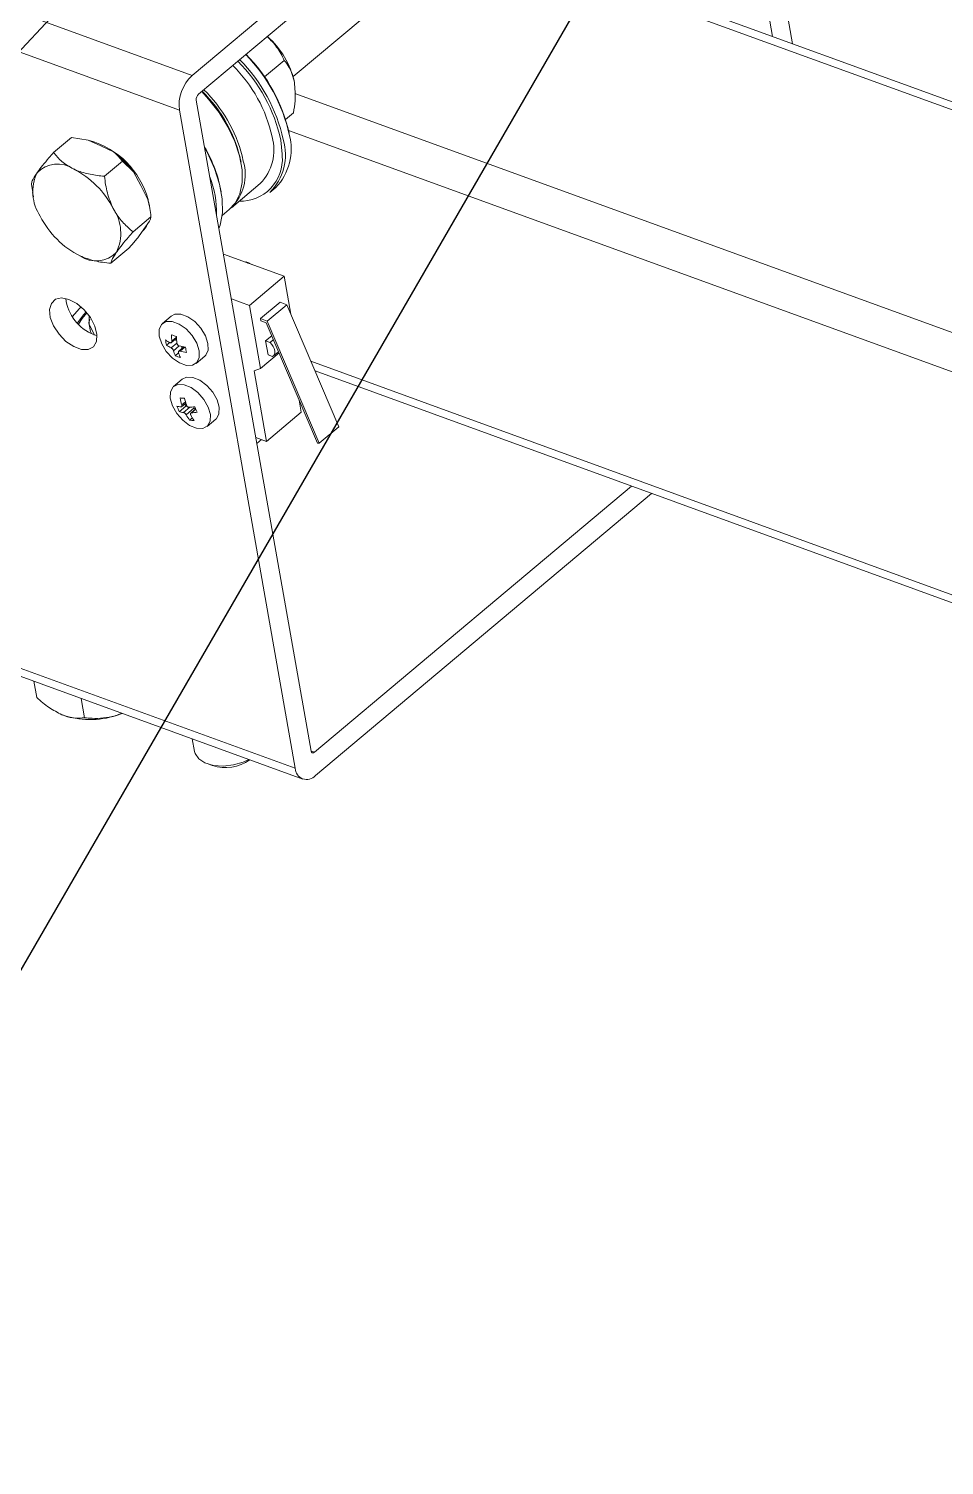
# Model space of a CAD drawing. Header units: millimetres. Extents: x 15 to 589, y 5 to 415.
# Drawn here: x 154.89 to 175.93, y 108.18 to 141.18 of the extents above; entities that cross this region are included whole.
import ezdxf

# ---------------------------------------------------------------- set-up
doc = ezdxf.new("R2010")
doc.units = ezdxf.units.MM
doc.dimstyles.new('SLDDIMSTYLE0', dxfattribs={"dimtxt": 0.18, "dimasz": 3.302, "dimexe": 0, "dimexo": 0.0625, "dimgap": 0, "dimtad": 0, "dimtih": 1, "dimtoh": 1, "dimdec": 0, "dimrnd": 1e-09, "dimzin": 0, "dimdsep": 46, "dimtxsty": 'Standard', "dimsah": 1, "dimcen": 0.09, "dimadec": 0, "dimazin": 0, "dimtfac": 3.302, "dimtdec": 0, "dimtofl": 0, "dimtmove": 0, "dimatfit": 3, "dimfxl": 1, "dimfrac": 2, "dimtolj": 1, "dimtzin": 0, "dimarcsym": 0})

msp = doc.modelspace()

# ---------------------------------------------------------------- linework, layer by layer
at = {"color": 7, "linetype": 'Continuous', "lineweight": 15}
for p, q in [((138.689, 147.366), (158.639, 140.105)), ((158.349, 139.308), (138.399, 146.569)), ((171.077, 146.113), (171.978, 141.006)), ((171.538, 145.945), (172.438, 140.838)), ((158.639, 140.105), (165.348, 145.735)), ((158.787, 139.675), (165.674, 145.455)), ((237.539, 117.143), (166.576, 142.971)), ((160.961, 140.087), (164.004, 142.64)), ((160.305, 140.073), (160.759, 140.454)), ((161.013, 124.191), (158.349, 139.308)), ((161.375, 124.586), (158.738, 139.542)), ((160.791, 139.096), (160.972, 139.247)), ((155.87, 138.685), (155.458, 138.339)), ((155.87, 138.685), (156.255, 138.625)), ((156.547, 138.488), (156.255, 138.625)), ((156.838, 138.351), (156.547, 138.488)), ((157.038, 138.136), (156.627, 137.791)), ((157.038, 138.136), (157.295, 137.895)), ((157.46, 137.577), (157.295, 137.895)), ((159.544, 137.07), (160.207, 137.626)), ((154.949, 137.614), (154.981, 137.423)), ((154.976, 137.422), (154.993, 137.323)), ((157.624, 137.259), (157.46, 137.577)), ((160.425, 137.418), (160.563, 137.533)), ((157.669, 137.053), (157.659, 137.111)), ((159.331, 136.891), (159.494, 137.028)), ((157.696, 136.862), (157.285, 136.517)), ((157.534, 136.578), (157.661, 136.759)), ((157.407, 136.397), (157.534, 136.578)), ((157.186, 136.137), (156.775, 135.792)), ((160.758, 135.496), (159.362, 136.004)), ((159.872, 135.819), (159.878, 135.824)), ((159.943, 135.8), (159.878, 135.824)), ((159.878, 135.824), (159.925, 135.799)), ((159.958, 134.824), (160.758, 135.496)), ((160.912, 134.624), (160.758, 135.496)), ((159.543, 134.975), (159.958, 134.824)), ((159.958, 134.824), (160.213, 133.377)), ((160.212, 134.521), (160.662, 134.899)), ((160.369, 134.464), (160.819, 134.842)), ((160.819, 134.842), (160.662, 134.899)), ((162.014, 132.037), (160.819, 134.842)), ((156.274, 134.578), (156.277, 134.385)), ((156.277, 134.386), (156.305, 134.224)), ((158.16, 134.579), (157.959, 134.411)), ((160.212, 134.521), (160.221, 134.473)), ((160.369, 134.464), (160.212, 134.521)), ((160.221, 134.473), (160.343, 134.428)), ((161.522, 131.661), (160.343, 134.428)), ((160.369, 134.464), (161.564, 131.659)), ((156.306, 134.225), (156.328, 134.181)), ((156.385, 134.153), (156.456, 134.132)), ((158.165, 133.971), (158.285, 134.072)), ((160.331, 134.011), (160.471, 134.129)), ((160.387, 133.69), (160.331, 134.011)), ((160.432, 133.974), (160.331, 134.011)), ((160.432, 133.974), (160.509, 134.039)), ((158.127, 133.976), (158.051, 133.912)), ((158.331, 133.732), (158.255, 133.668)), ((158.453, 133.871), (158.334, 133.771)), ((160.213, 133.377), (160.639, 133.734)), ((160.387, 133.69), (160.489, 133.653)), ((160.513, 133.667), (160.627, 133.762)), ((158.731, 133.492), (158.931, 133.66)), ((160.064, 133.326), (160.213, 133.377)), ((158.415, 133.131), (158.215, 132.964)), ((160.064, 133.326), (160.35, 131.702)), ((161.467, 133.32), (228.061, 109.082)), ((158.496, 132.51), (158.346, 132.384)), ((158.401, 132.496), (158.497, 132.576)), ((158.692, 132.47), (158.504, 132.312)), ((158.724, 132.448), (158.609, 132.352)), ((158.689, 132.476), (158.692, 132.47)), ((160.35, 131.702), (161.151, 132.373)), ((161.151, 132.373), (161.103, 132.646)), ((158.648, 132.241), (158.584, 132.188)), ((158.986, 132.044), (159.186, 132.212)), ((161.564, 131.659), (162.014, 132.037)), ((160.35, 131.702), (160.105, 131.791)), ((160.129, 131.654), (160.235, 131.743)), ((161.564, 131.659), (161.522, 131.661)), ((168.738, 130.674), (161.451, 124.558)), ((169.199, 130.506), (161.474, 124.023)), ((150.018, 128.006), (161.184, 123.942)), ((155.004, 126.191), (155.07, 125.816)), ((156.091, 125.796), (156.168, 125.354)), ((157.015, 125.459), (156.905, 125.407)), ((156.905, 125.407), (157.036, 125.452)), ((158.646, 124.866), (158.696, 124.579)), ((158.984, 124.298), (159.106, 124.253))]:
    msp.add_line(p, q, dxfattribs=at)
at = {"color": 8, "linetype": 'Continuous', "lineweight": 15}
for p, q in [((237.383, 117.013), (166.421, 142.841)), ((161, 139.697), (230.559, 114.38)), ((229.809, 113.75), (160.856, 138.847)), ((159.794, 138.259), (159.818, 138.141)), ((156.4, 134.151), (156.277, 134.385)), ((158.175, 134.002), (158.285, 134.095)), ((158.158, 133.85), (158.29, 133.96)), ((158.344, 133.895), (158.213, 133.785)), ((158.476, 133.867), (158.365, 133.775)), ((161.373, 133.541), (228.128, 109.245)), ((158.405, 132.542), (158.487, 132.611)), ((158.441, 132.365), (158.586, 132.487)), ((158.727, 132.442), (158.627, 132.358)), ((150.174, 128.136), (161.013, 124.191)), ((161.375, 124.586), (161.451, 124.558))]:
    msp.add_line(p, q, dxfattribs=at)
at = {"color": 7, "linetype": 'Continuous', "lineweight": 15, "flags": 128}
for points in [[(159.494, 137.028), (159.629, 137.176), (159.736, 137.392), (159.79, 137.65), (159.789, 137.943), (159.733, 138.26), (159.624, 138.592), (159.465, 138.927), (159.262, 139.256), (159.021, 139.567), (158.863, 139.739)], [(159.258, 136.592), (159.286, 136.672), (159.338, 136.954), (159.333, 137.27), (159.273, 137.611), (159.159, 137.967), (158.994, 138.328), (158.932, 138.44)], [(159.943, 135.8), (159.999, 135.776), (160.025, 135.763)], [(155.811, 134.964), (155.642, 134.997), (155.502, 134.965), (155.407, 134.872), (155.366, 134.729), (155.383, 134.549), (155.459, 134.354), (155.583, 134.164), (155.742, 133.999), (155.92, 133.878), (156.097, 133.814), (156.253, 133.813), (156.373, 133.876), (156.442, 133.996), (156.454, 134.16), (156.407, 134.35), (156.306, 134.545), (156.162, 134.725), (155.991, 134.87), (155.811, 134.964)], [(156.092, 134.792), (156.046, 134.749), (155.889, 134.574)], [(156.006, 134.422), (156.15, 134.618), (156.206, 134.678)], [(156.225, 134.655), (156.115, 134.527), (156.03, 134.396)], [(157.885, 134.119), (157.942, 133.944), (158.047, 133.77), (158.189, 133.617), (158.349, 133.505), (158.509, 133.447), (158.649, 133.45), (158.752, 133.513), (158.807, 133.629), (158.806, 133.784), (158.749, 133.959), (158.643, 134.133), (158.502, 134.285), (158.341, 134.397), (158.181, 134.455), (158.041, 134.453), (157.938, 134.39), (157.883, 134.274), (157.885, 134.119)], [(158.931, 133.66), (158.953, 133.681), (159.007, 133.797), (159.006, 133.952), (158.949, 134.127), (158.843, 134.301), (158.702, 134.453), (158.541, 134.565), (158.382, 134.623), (158.241, 134.621), (158.16, 134.579)], [(160.489, 133.653), (160.518, 133.671), (160.537, 133.7), (160.546, 133.738), (160.543, 133.783), (160.529, 133.832), (160.505, 133.883), (160.472, 133.931), (160.432, 133.974)], [(158.187, 132.518), (158.287, 132.343), (158.425, 132.187), (158.584, 132.069), (158.745, 132.004), (158.889, 131.999), (158.997, 132.055), (159.058, 132.165), (159.064, 132.316), (159.014, 132.49), (158.913, 132.665), (158.775, 132.821), (158.616, 132.939), (158.455, 133.004), (158.312, 133.009), (158.203, 132.953), (158.142, 132.843), (158.137, 132.692), (158.187, 132.518)], [(159.186, 132.212), (159.198, 132.223), (159.258, 132.333), (159.264, 132.484), (159.214, 132.658), (159.114, 132.833), (158.976, 132.989), (158.817, 133.107), (158.656, 133.172), (158.512, 133.177), (158.415, 133.131)], [(158.524, 132.513), (158.513, 132.512), (158.496, 132.51)], [(158.704, 132.431), (158.698, 132.451), (158.692, 132.47)], [(158.696, 124.579), (158.71, 124.53), (158.793, 124.409), (158.937, 124.316), (159.131, 124.259), (159.355, 124.242), (159.591, 124.268), (159.818, 124.333), (159.946, 124.392)]]:
    msp.add_lwpolyline(points, dxfattribs=at)
at = {"color": 8, "linetype": 'Continuous', "lineweight": 15, "flags": 128}
msp.add_lwpolyline([(160.712, 138.256), (160.712, 138.3), (160.68, 138.625)], dxfattribs=at)
at = {"color": 7, "linetype": 'Continuous', "lineweight": 15}
for centre, radius, start, end in [((159.052, 139.522), 1.987, 12.6086, 48.3191), ((157.266, 137.991), 3.688, 12.3928, 44.8689), ((157.241, 137.98), 3.318, 12.4768, 45.2715), ((157.076, 137.83), 3.747, 12.391, 44.8047), ((157.214, 137.946), 3.747, 12.391, 44.8047), ((159.263, 139.426), 0.922, 132.6097, 187.3903), ((158.891, 139.562), 0.154, 132.6097, 187.3903), ((156.694, 137.49), 3.134, 11.5005, 46.0113), ((156.531, 137.388), 3.377, 14.9382, 45.1333), ((155.767, 136.753), 1.929, 15.1389, 74.4707), ((159.422, 138.397), 1.1, 315.5028, 15.8077), ((159.556, 138.288), 1.23, 314.9436, 16.3669), ((159.658, 138.412), 1.261, 315.7938, 15.5166), ((155.484, 136.537), 2.264, 36.8676, 53.2618), ((156.23, 136.877), 3.13, 10.3214, 30.472), ((155.549, 137.425), 0.649, 55.4533, 136.5533), ((154.972, 136.099), 2.086, 27.0577, 63.0717), ((158.791, 137.833), 1.072, 314.6113, 16.6992), ((159.752, 138.181), 0.963, 268.1163, 4.483), ((155.992, 137.437), 1.012, 154.5648, 213.9236), ((156.861, 136.94), 2.343, 359.0649, 20.9297), ((155.99, 136.484), 1.012, 334.5648, 33.9236), ((156.292, 136.868), 1.388, 10.0689, 16.3369), ((157.01, 137.821), 2.086, 207.0577, 243.0717), ((157.186, 136.876), 0.468, 310.5166, 337.3558), ((156.433, 136.495), 0.649, 235.4533, 316.5533), ((156.746, 135.099), 1.012, 186.4596, 249.095), ((158.504, 134.731), 0.845, 235.8106, 244.2431), ((159.122, 134.163), 1.1, 186.8054, 193.1892), ((158.603, 135.162), 1.1, 246.8081, 253.1919), ((159.619, 134.119), 1.449, 178.7407, 184.6225), ((157.976, 132.58), 1.474, 77.8632, 79.8059), ((159.734, 134.077), 1.449, 178.7407, 184.6225), ((158.525, 134.611), 0.845, 235.8106, 244.2431), ((159.026, 134.014), 0.844, 195.7542, 204.1873), ((158.688, 134.679), 1.1, 246.8081, 253.1919), ((159.141, 133.972), 0.844, 195.7542, 204.1873), ((158.71, 135.297), 1.449, 255.3749, 261.257), ((158.731, 135.177), 1.449, 255.3749, 261.257), ((156.931, 133.826), 1.474, 0.1898, 2.1327), ((159.582, 133.995), 1.1, 186.8054, 193.1892), ((158.45, 133.709), 1.014, 265.112, 270.9553), ((159.819, 133.001), 1.487, 191.7368, 197.9742), ((159.923, 132.997), 1.487, 191.7368, 197.9742), ((158.464, 133.098), 0.611, 253.6062, 262.6798), ((159.493, 132.954), 1.28, 200.2009, 206.4227), ((158.519, 132.971), 0.611, 253.6062, 262.6798), ((157.261, 132.054), 1.317, 20.2414, 22.552), ((158.494, 134.082), 1.598, 272.8057, 277.5845), ((158.549, 133.954), 1.598, 272.8057, 277.5845), ((159.906, 132.94), 1.28, 200.2009, 206.4227), ((159.495, 132.858), 1.131, 208.84, 216.3242), ((158.67, 133.198), 1.014, 265.112, 270.9553), ((159.599, 132.854), 1.131, 208.84, 216.3242), ((156.299, 127.244), 1.934, 250.3081, 288.2471), ((161.418, 124.587), 0.0437, 180.7834, 319.2166), ((159.407, 125.161), 0.956, 251.699, 305.7894), ((161.275, 124.195), 0.262, 180.7834, 319.2166)]:
    msp.add_arc(centre, radius, start, end, dxfattribs=at)
at = {"color": 8, "linetype": 'Continuous', "lineweight": 15}
for centre, radius, start, end in [((157.078, 137.833), 3.688, 12.3928, 44.8689), ((156.592, 137.433), 3.246, 12.4126, 45.421)]:
    msp.add_arc(centre, radius, start, end, dxfattribs=at)
at = {"color": 7, "linetype": 'Continuous', "lineweight": 15}
for points, knots in [([(160.369, 141.003), (160.445, 140.925), (160.61, 140.756), (160.707, 140.559), (160.759, 140.454)], [0, 0, 0, 0, 0.465492, 1, 1, 1, 1]), ([(160.759, 140.454), (160.781, 140.427), (160.878, 140.305), (160.958, 140.132), (160.989, 139.969), (160.991, 139.956)], [0, 0, 0, 0, 0.212264, 0.940589, 1, 1, 1, 1]), ([(160.991, 139.956), (161.003, 139.815), (161.023, 139.589), (160.986, 139.34), (160.972, 139.247)], [0, 0, 0, 0, 0.627353, 1, 1, 1, 1]), ([(155.458, 138.339), (155.422, 138.298), (155.28, 138.134), (155.15, 137.974), (155.082, 137.877), (155.078, 137.871)], [0, 0, 0, 0, 0.2405881, 0.9527576, 1, 1, 1, 1]), ([(155.917, 137.96), (155.821, 138.014), (155.632, 138.122), (155.516, 138.267), (155.458, 138.339)], [0, 0, 0, 0, 0.503997, 1, 1, 1, 1]), ([(156.838, 138.351), (156.841, 138.349), (156.92, 138.282), (156.98, 138.208), (157.038, 138.136)], [0, 0, 0, 0, 0.038997, 1, 1, 1, 1]), ([(156.627, 137.791), (156.517, 137.804), (156.295, 137.83), (156.059, 137.896), (155.942, 137.949), (155.917, 137.96)], [0, 0, 0, 0, 0.432383, 0.879551, 1, 1, 1, 1]), ([(155.078, 137.871), (155.033, 137.801), (154.962, 137.69), (154.952, 137.635), (154.949, 137.614)], [0, 0, 0, 0, 0.628916, 1, 1, 1, 1]), ([(156.83, 137.048), (156.779, 137.167), (156.679, 137.401), (156.644, 137.662), (156.627, 137.791)], [0, 0, 0, 0, 0.503997, 1, 1, 1, 1]), ([(157.285, 136.517), (157.21, 136.58), (157.059, 136.707), (156.911, 136.898), (156.844, 137.022), (156.83, 137.048)], [0, 0, 0, 0, 0.432383, 0.879551, 1, 1, 1, 1]), ([(157.624, 137.259), (157.626, 137.254), (157.66, 137.125), (157.678, 136.991), (157.696, 136.862)], [0, 0, 0, 0, 0.038997, 1, 1, 1, 1]), ([(157.696, 136.862), (157.694, 136.849), (157.689, 136.821), (157.671, 136.781), (157.661, 136.759)], [0, 0, 0, 0, 0.464966, 1, 1, 1, 1]), ([(156.904, 136.049), (156.908, 136.055), (156.977, 136.152), (157.106, 136.312), (157.249, 136.476), (157.285, 136.517)], [0, 0, 0, 0, 0.0472424, 0.7594119, 1, 1, 1, 1]), ([(157.407, 136.397), (157.387, 136.373), (157.319, 136.291), (157.242, 136.201), (157.186, 136.137)], [0, 0, 0, 0, 0.282256, 1, 1, 1, 1]), ([(156.775, 135.792), (156.779, 135.813), (156.788, 135.868), (156.859, 135.979), (156.904, 136.049)], [0, 0, 0, 0, 0.371084, 1, 1, 1, 1]), ([(156.065, 135.961), (156.175, 135.919), (156.393, 135.835), (156.648, 135.806), (156.775, 135.792)], [0, 0, 0, 0, 0.503997, 1, 1, 1, 1]), ([(156.277, 134.385), (156.277, 134.385), (156.258, 134.421), (156.276, 134.464), (156.293, 134.506)], [0, 0, 0, 0, 0.006894, 1, 1, 1, 1]), ([(158.137, 133.971), (158.142, 133.969), (158.151, 133.965), (158.163, 133.968), (158.171, 133.977), (158.175, 133.989), (158.175, 133.998), (158.175, 134.002)], [0, 0, 0, 0, 0.213647, 0.427361, 0.639605, 0.851209, 1, 1, 1, 1]), ([(158.213, 133.785), (158.211, 133.79), (158.207, 133.801), (158.196, 133.817), (158.183, 133.833), (158.17, 133.844), (158.162, 133.848), (158.158, 133.85)], [0, 0, 0, 0, 0.213647, 0.427361, 0.639605, 0.851209, 1, 1, 1, 1]), ([(158.29, 133.96), (158.291, 133.954), (158.293, 133.942), (158.303, 133.925), (158.316, 133.91), (158.331, 133.9), (158.34, 133.896), (158.344, 133.895)], [0, 0, 0, 0, 0.213647, 0.427361, 0.639605, 0.851209, 1, 1, 1, 1]), ([(158.365, 133.775), (158.36, 133.775), (158.349, 133.777), (158.336, 133.774), (158.328, 133.766), (158.326, 133.755), (158.327, 133.746), (158.328, 133.743)], [0, 0, 0, 0, 0.213647, 0.427361, 0.639605, 0.851209, 1, 1, 1, 1]), ([(158.386, 132.492), (158.39, 132.492), (158.398, 132.492), (158.406, 132.5), (158.41, 132.513), (158.409, 132.527), (158.406, 132.538), (158.405, 132.542)], [0, 0, 0, 0, 0.213647, 0.427361, 0.639605, 0.851209, 1, 1, 1, 1]), ([(158.504, 132.312), (158.501, 132.317), (158.494, 132.328), (158.48, 132.343), (158.465, 132.355), (158.451, 132.362), (158.444, 132.364), (158.441, 132.365)], [0, 0, 0, 0, 0.213647, 0.427361, 0.639605, 0.851209, 1, 1, 1, 1]), ([(158.509, 132.538), (158.511, 132.532), (158.516, 132.52), (158.529, 132.504), (158.545, 132.492), (158.56, 132.486), (158.568, 132.486), (158.572, 132.486)], [0, 0, 0, 0, 0.213647, 0.427361, 0.639605, 0.851209, 1, 1, 1, 1]), ([(158.627, 132.358), (158.622, 132.357), (158.613, 132.356), (158.603, 132.347), (158.6, 132.335), (158.601, 132.321), (158.606, 132.312), (158.608, 132.309)], [0, 0, 0, 0, 0.213647, 0.427361, 0.639605, 0.851209, 1, 1, 1, 1]), ([(155.648, 125.423), (155.55, 125.473), (155.355, 125.572), (155.164, 125.735), (155.07, 125.816)], [0, 0, 0, 0, 0.503997, 1, 1, 1, 1]), ([(156.168, 125.354), (156.1, 125.348), (155.961, 125.335), (155.779, 125.371), (155.671, 125.414), (155.648, 125.423)], [0, 0, 0, 0, 0.432383, 0.879551, 1, 1, 1, 1]), ([(156.905, 125.407), (156.893, 125.404), (156.707, 125.349), (156.452, 125.327), (156.226, 125.348), (156.168, 125.354)], [0, 0, 0, 0, 0.047242, 0.759412, 1, 1, 1, 1])]:
    msp.add_open_spline(points, degree=3, knots=knots, dxfattribs=at)

# ---------------------------------------------------------------- leaders
at = {"color": 7, "linetype": 'Continuous', "lineweight": 0}
for points in [[(163.482, 155.589), (114.251, 79.935)], [(171.187, 148.067), (131.863, 80.067)], [(160.466, 146.841), (97.208, 79.412)]]:
    msp.add_leader(points, dimstyle='SLDDIMSTYLE0', dxfattribs=at)

doc.saveas('drawing.dxf')
